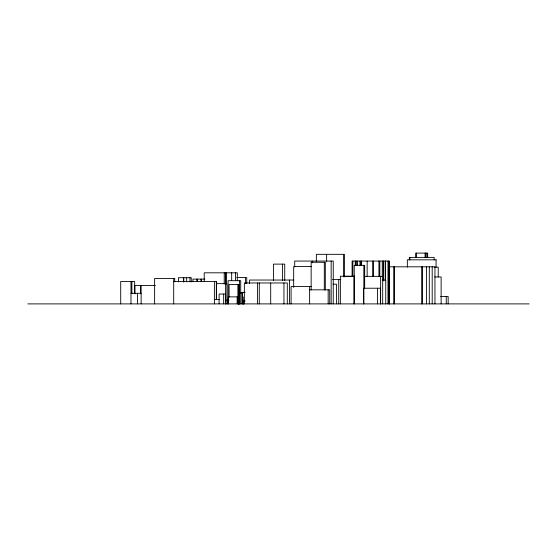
<?xml version="1.0" encoding="UTF-8"?>
<svg xmlns="http://www.w3.org/2000/svg" width="557" height="557" viewBox="0 0 557 557"><rect width="100%" height="100%" fill="white"/><g stroke="black" fill="none" stroke-linecap="round" stroke-linejoin="round"><path stroke-width="0.84" d="M409.228 257.39L434.14 257.39L434.14 259.834M436.208 259.834L407.355 259.834L407.355 267.179M311.537 266.566L293.671 266.566L293.671 287.398M434.634 267.179L438.22 267.179L438.22 276.968M354.691 276.237L340.376 276.237L340.376 303.892M343.418 276.356L354.691 276.356M364.264 276.356L382.687 276.356L382.687 303.892M434.634 276.968L441.13 276.968L441.13 303.892M236.809 277.581L246.751 277.581L246.751 283.527M204.872 279.113L192.931 279.113L192.931 281.675M332.452 279.6L340.821 279.6M293.741 280.032L249.522 280.032L249.522 283.436M382.276 280.032L385.736 280.032L385.736 303.892M173.693 281.501L216.576 281.501L216.52 299.673M216.52 283.638L226.915 283.638L226.915 303.892M333.044 284.188L336.505 284.188L336.505 303.892M239.406 284.557L229.101 284.557L229.101 297.166M155.48 285.539L134.905 285.539L134.905 293.88M311.335 286.577L291.095 286.577L291.095 303.892M309.615 289.821L329.716 289.821L329.716 303.892M242.198 292.328L244.711 292.328M240.206 292.453L245.122 292.453M240.269 292.878L242.601 292.878L242.601 303.892M130.979 293.309L141.137 293.309M440.58 296.554L448.162 296.554L448.162 303.892M237.999 296.86L228.245 296.86L228.245 303.892M242.601 296.978L243.179 296.978L243.179 303.892M214.389 299.429L219.465 299.429M226.344 300.223L228.927 300.223M242.817 301.017L245.184 301.017M27.85 303.892L529.15 303.892M446.248 296.554L446.248 303.892M436.082 259.834L436.082 267.179M434.954 303.892L434.954 266.81L389.35 266.81L389.35 303.892M432.197 266.81L432.197 303.892M429.301 266.81L429.301 303.892M427.679 257.39L427.679 253.108L415.71 253.108L415.71 257.39M426.787 253.108L426.787 257.39M426.53 266.81L426.53 303.892M425.569 253.108L425.569 257.39M425.095 253.108L425.095 257.39M422.122 266.81L422.122 303.892M421.99 266.81L421.99 303.892M416.351 253.108L416.351 257.39M409.861 257.39L409.861 259.834M409.325 257.39L409.325 259.834M394.168 266.81L394.168 303.892M393.98 266.81L393.98 303.892M389.273 303.892L389.273 261.059L352.101 261.059L352.101 276.481M389.009 261.059L389.009 303.892M387.978 261.059L387.978 303.892M385.409 261.059L385.409 280.763M385.207 261.059L385.207 280.763M383.578 261.059L383.578 280.763M383.286 261.059L383.286 280.763M382.269 261.059L382.269 276.481M380.619 276.356L380.619 303.892M380.403 303.892L380.403 288.227L363.61 288.227L363.61 303.892M379.811 261.059L379.811 276.481M378.934 261.059L378.934 276.481M377.542 288.227L377.542 303.892M373.169 261.059L373.169 276.481M372.925 261.059L372.925 276.481M367.147 261.059L367.147 276.481M364.654 288.477L364.654 265.341L354.245 265.341L354.245 303.892M363.853 265.341L363.853 303.892M361.291 261.059L361.291 265.341M361.006 261.059L361.006 265.341M359.982 261.059L359.982 265.341M357.538 261.059L357.538 265.341M356.647 261.059L356.647 265.341M355.47 261.059L355.47 265.341M355.255 261.059L355.255 265.341M354.022 276.237L354.022 303.892M352.866 261.059L352.866 276.481M344.47 276.94L344.47 254.326L316.355 254.326L316.355 261.289M343.537 254.326L343.537 276.94M338.712 279.6L338.712 303.892M333.246 303.892L333.26 261.059L294.702 261.059L294.702 267.054M331.157 261.059L331.157 303.892M328.17 289.821L328.17 303.892M326.632 254.326L326.632 261.289M325.323 290.023L325.323 262.284L311.154 262.284L311.154 290.023M324.299 262.284L324.299 290.023M312.178 261.059L312.178 262.772M309.615 286.577L309.615 303.892M289.473 280.032L289.473 303.892M287.308 303.892L287.308 282.97L244.356 282.97L244.356 303.892M284.724 280.547L284.724 264.122L273.487 264.122L273.487 280.547M283.952 282.97L283.952 303.892M282.587 264.122L282.587 280.547M270.695 282.97L270.695 303.892M259.29 282.97L259.29 303.892M257.487 282.97L257.487 303.892M245.477 277.581L245.477 283.527M243.583 301.017L243.583 303.892M243.465 303.892L243.465 300.348L242.908 300.348L242.908 303.892M241.961 292.878L241.961 303.892M240.721 303.892L240.721 280.7L228.098 280.7L228.098 303.892M239.406 280.7L239.406 303.892M239.245 284.557L239.245 303.892M239.064 284.557L239.064 303.892M238.911 284.557L238.911 303.892M238.8 284.557L238.8 303.892M238.591 284.557L238.591 303.892M238.319 284.557L238.319 303.892M237.999 284.557L237.999 303.892M237.296 280.582L237.296 272.812L204.203 272.812L204.203 281.445M237.15 296.86L237.15 303.892M235.583 272.812L235.583 280.582M231.677 272.812L231.677 280.582M227.764 300.223L227.764 303.892M226.072 272.812L226.072 284.035M225.975 272.812L225.975 284.035M225.613 283.638L225.613 303.892M225.481 303.892L225.481 294.04L219.103 294.04L219.103 303.892M225.362 272.812L225.362 284.035M224.22 272.812L224.22 284.035M223.656 294.04L223.656 303.892M216.325 281.501L216.325 299.589M214.389 281.501L214.389 303.892M201.564 279.113L201.564 281.675M200.973 279.113L200.973 281.675M197.129 279.113L197.129 281.675M197.074 279.113L197.074 281.675M191.267 281.926L191.267 277.706L178.407 277.706L178.407 281.926M189.958 277.706L189.958 281.926M186.665 277.706L186.665 281.926M183.789 277.706L183.789 281.926M183.42 277.706L183.42 281.926M174.738 281.835L174.738 278.437L154.623 278.437L154.623 303.892M173.693 278.437L173.693 303.892M141.137 285.539L141.137 303.892M140.489 285.539L140.489 293.88M137.572 293.309L137.572 303.892M134.655 293.56L134.655 281.501L120.709 281.501L120.709 303.892M131.891 281.501L131.891 293.56M130.979 281.501L130.979 303.892"/></g></svg>
